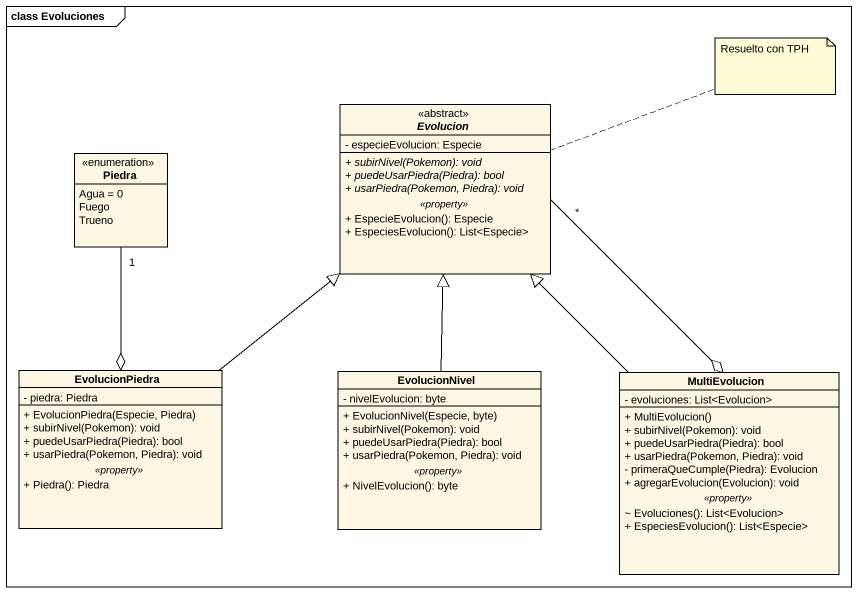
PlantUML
@startuml
mainframe class Evoluciones
hide circle
hide empty members
skinparam classAttributeIconSize 0
abstract class Evolucion <<abstract>> {
  - especieEvolucion: Especie
  --
  {abstract} + subirNivel(Pokemon): void
  {abstract} + puedeUsarPiedra(Piedra): bool
  {abstract} + usarPiedra(Pokemon, Piedra): void
  .. <<property>> ..
  + EspecieEvolucion(): Especie
  + EspeciesEvolucion(): List<Especie>
}
enum Piedra {
  Agua = 0
  Fuego
  Trueno
}
class EvolucionPiedra {
  - piedra: Piedra
  --
  + EvolucionPiedra(Especie, Piedra)
  + subirNivel(Pokemon): void
  + puedeUsarPiedra(Piedra): bool
  + usarPiedra(Pokemon, Piedra): void
  .. <<property>> ..
  + Piedra(): Piedra
}
class EvolucionNivel {
  - nivelEvolucion: byte
  --
  + EvolucionNivel(Especie, byte)
  + subirNivel(Pokemon): void
  + puedeUsarPiedra(Piedra): bool
  + usarPiedra(Pokemon, Piedra): void
  .. <<property>> ..
  + NivelEvolucion(): byte
}
class MultiEvolucion {
  - evoluciones: List<Evolucion>
  --
  + MultiEvolucion()
  + subirNivel(Pokemon): void
  + puedeUsarPiedra(Piedra): bool
  + usarPiedra(Pokemon, Piedra): void
  - primeraQueCumple(Piedra): Evolucion
  + agregarEvolucion(Evolucion): void
  .. <<property>> ..
  ~ Evoluciones(): List<Evolucion>
  + EspeciesEvolucion(): List<Especie>
}
Evolucion "*" --o MultiEvolucion
Piedra "1" --o EvolucionPiedra
EvolucionPiedra -up-|> Evolucion
EvolucionNivel -up-|> Evolucion
MultiEvolucion -up-|> Evolucion
note right of Evolucion : Resuelto con TPH
@enduml
